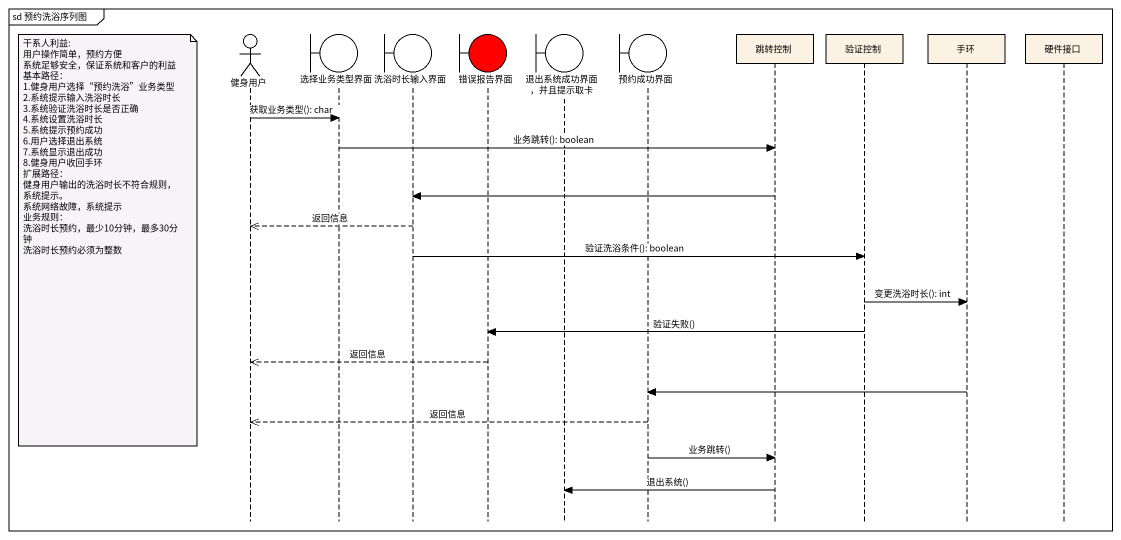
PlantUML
@startuml
mainframe sd 预约洗浴序列图
hide footbox
actor 健身用户
boundary 选择业务类型界面
boundary 洗浴时长输入界面
boundary 错误报告界面 #FF0000
boundary "退出系统成功界面，并且提示取卡" as 退出系统成功界面_并且提示取卡
boundary 预约成功界面
participant 跳转控制
participant 验证控制
participant 手环
participant 硬件接口

健身用户 -> 选择业务类型界面 : 获取业务类型(): char
选择业务类型界面 -> 跳转控制 : 业务跳转(): boolean
跳转控制 -> 洗浴时长输入界面
洗浴时长输入界面 -->> 健身用户 : 返回信息
note left of 健身用户
  干系人利益:
  用户操作简单，预约方便
  系统足够安全，保证系统和客户的利益
  基本路径：
  1.健身用户选择“预约洗浴”业务类型
  2.系统提示输入洗浴时长
  3.系统验证洗浴时长是否正确
  4.系统设置洗浴时长
  5.系统提示预约成功
  6.用户选择退出系统
  7.系统显示退出成功
  8.健身用户收回手环
  扩展路径：
  健身用户输出的洗浴时长不符合规则，系统提示。
  系统网络故障，系统提示
  业务规则：
  洗浴时长预约，最少10分钟，最多30分钟
  洗浴时长预约必须为整数
end note
洗浴时长输入界面 -> 验证控制 : 验证洗浴条件(): boolean
验证控制 -> 手环 : 变更洗浴时长(): int
验证控制 -> 错误报告界面 : 验证失败()
错误报告界面 -->> 健身用户 : 返回信息
手环 -> 预约成功界面
预约成功界面 -->> 健身用户 : 返回信息
预约成功界面 -> 跳转控制 : 业务跳转()
跳转控制 -> 退出系统成功界面_并且提示取卡 : 退出系统()
@enduml
